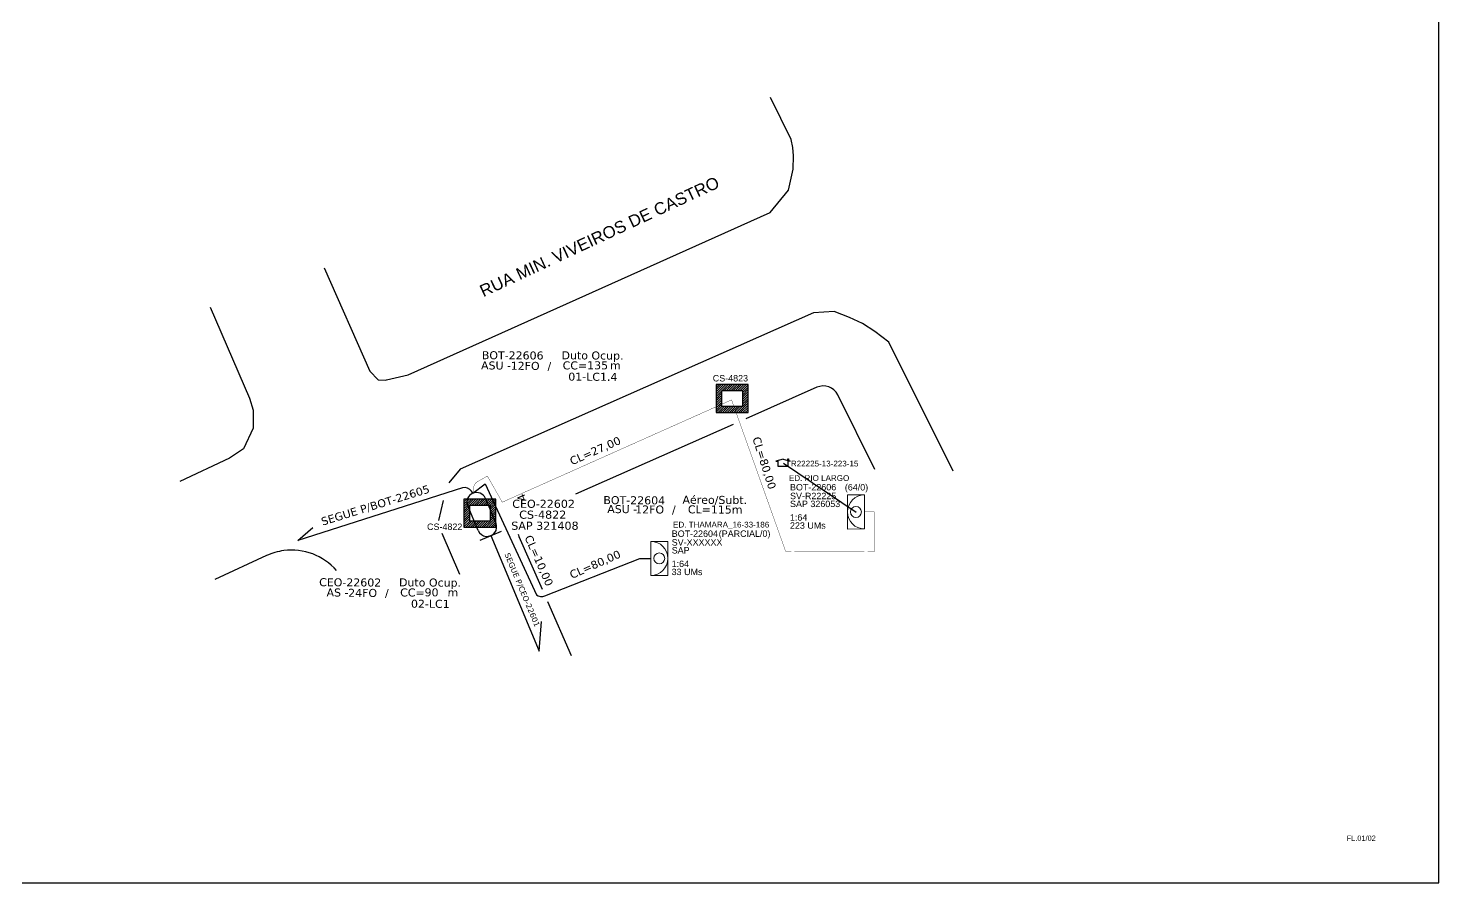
# Model space of a CAD drawing. Header units: metres. Extents: x -1286 to 459, y -500 to 94.
# Drawn here: x -935.3 to -445.1, y -499.8 to -202.8 of the extents above; entities that cross this region are included whole.
import ezdxf
from ezdxf.enums import TextEntityAlignment as Align

# ---------------------------------------------------------------- set-up
doc = ezdxf.new("R2010")
doc.units = ezdxf.units.M
for name, color, linetype in [('10.1-Caixas Subterrâneas', 5, 'Continuous'), ('20.4-CEOS', 1, 'Continuous'), ('20.5-CEO', 1, 'Continuous'), ('CAP a instalar', 1, 'FENCELINE1'), ('celulas gpon', 7, 'Continuous'), ('label_cabos', 7, 'Continuous'), ('Legenda', 1, 'Continuous'), ('QUADRA', 7, 'Continuous'), ('Segmento de Logradouro Texto', 238, 'Continuous'), ('surveys', 7, 'Continuous'), ('surveys legendas', 7, 'Continuous')]:
    doc.layers.add(name, color=color, linetype=linetype)
doc.layers.add("20.0-LEGENDA DOS CDO'S", color=1, linetype='Continuous', lineweight=0)
doc.layers.add('20.1-CDO_INTERIOR', color=1, linetype='Continuous', lineweight=0)
doc.layers.add('DROP DE CLIENTE', color=140, linetype='Continuous', plot=False)
doc.layers.add('EXTRA', color=50, linetype='Continuous', plot=False)
doc.styles.add('ARIAL', font='arial.ttf')
doc.styles.add('DIGICADE', font='arial.ttf')
doc.styles.add('siredit', font='verdana.ttf')
doc.linetypes.add('FENCELINE1', pattern='A,0.25,-0.1,[133,ltypeshp.shx,S=0.1,R=0,X=-0.1,Y=0],-0.1,1', length=1.45)

# ---------------------------------------------------------------- blocks, each defined once
blk = doc.blocks.new('*X17')
at = {"color": 0, "linetype": 'Continuous'}
for p, q in [((-1.25, 0.34099), (-0.49099, 1.1)), ((-1.25, 0.517767), (-0.667767, 1.1)), ((-1.25, 0.694544), (-0.844544, 1.1)), ((-1.25, 0.87132), (-1.02132, 1.1)), ((-1.25, 1.048097), (-1.198097, 1.1)), ((-1.25, 0.164214), (-0.8035, 0.610714)), ((-1.25, -0.012563), (-0.8035, 0.433937)), ((-1.25, -0.18934), (-0.8035, 0.25716)), ((-1.25, -0.366117), (-0.8035, 0.080383)), ((-0.789214, 0.625), (-0.314214, 1.1)), ((-0.612437, 0.625), (-0.137437, 1.1)), ((-0.43566, 0.625), (0.03934, 1.1)), ((-0.258883, 0.625), (0.216117, 1.1)), ((-0.082107, 0.625), (0.392893, 1.1)), ((0.09467, 0.625), (0.56967, 1.1)), ((0.271447, 0.625), (0.746447, 1.1)), ((0.448223, 0.625), (0.923223, 1.1)), ((0.625, 0.625), (1.1, 1.1)), ((0.801777, 0.625), (1.25, 1.073223)), ((0.8035, 0.449947), (1.25, 0.896447)), ((0.8035, 0.27317), (1.25, 0.71967)), ((0.8035, 0.096393), (1.25, 0.542893)), ((0.8035, -0.080383), (1.25, 0.366117)), ((0.8035, -0.25716), (1.25, 0.18934)), ((0.8035, -0.433937), (1.25, 0.012563)), ((-1.25, -0.542893), (-0.8035, -0.096393)), ((-1.25, -0.71967), (-0.8035, -0.27317)), ((-1.25, -0.896447), (-0.8035, -0.449947)), ((-1.25, -1.073223), (-0.801777, -0.625)), ((-1.1, -1.1), (-0.625, -0.625)), ((-0.923223, -1.1), (-0.448223, -0.625)), ((-0.746447, -1.1), (-0.271447, -0.625)), ((-0.56967, -1.1), (-0.09467, -0.625)), ((-0.392893, -1.1), (0.082107, -0.625)), ((-0.216117, -1.1), (0.258883, -0.625)), ((-0.03934, -1.1), (0.43566, -0.625)), ((0.137437, -1.1), (0.612437, -0.625)), ((0.314214, -1.1), (0.789214, -0.625)), ((0.49099, -1.1), (1.25, -0.34099)), ((0.667767, -1.1), (1.25, -0.517767)), ((0.8035, -0.610714), (1.25, -0.164214)), ((0.844544, -1.1), (1.25, -0.694544)), ((1.02132, -1.1), (1.25, -0.87132)), ((1.198097, -1.1), (1.25, -1.048097))]:
    blk.add_line(p, q, dxfattribs=at)
blk = doc.blocks.new('MANHOLE_MQ')
at = {"color": 0, "linetype": 'Continuous'}
for p, q in [((0.00000623, 0.00000569), (-0.00000627, 0.00000569)), ((-0.00000627, 0.00000569), (-0.00000627, -0.00000531)), ((0.00000623, -0.00000531), (0.00000623, 0.00000569)), ((-0.00000404, 0.00000331), (0.00000399, 0.00000331)), ((-0.00000404, -0.00000294), (-0.00000404, 0.00000331)), ((0.00000399, 0.00000331), (0.00000399, -0.00000294)), ((-0.00000627, -0.00000531), (0.00000623, -0.00000531)), ((0.00000399, -0.00000294), (-0.00000404, -0.00000294)), ((0.00000399, -0.00000294), (0.00000399, -0.00000294))]:
    blk.add_line(p, q, dxfattribs=at)
at = {"color": 0, "linetype": 'Continuous', "xscale": 5e-06, "yscale": 5e-06, "zscale": 1e-05}
blk.add_blockref('*X17', (-0.00000002, 0.00000019), dxfattribs=at)
blk = doc.blocks.new('CDOI_CT_DRT')
at = {"layer": '20.1-CDO_INTERIOR', "color": 8, "lineweight": 18}
blk.add_lwpolyline([(2.13, -2.13), (2.13, 2.12), (0, 2.12), (0, -2.13)], close=True, dxfattribs=at)
blk.add_circle((1.06, 0), 0.68, dxfattribs=at)
blk.add_arc((0, 0), 2.13, 269.9724, 89.9724, dxfattribs=at)
at = {"layer": "20.0-LEGENDA DOS CDO'S", "color": 8, "style": 'ARIAL'}
for tag, p in [('SURVEY', (2.61, 1.6)), ('CDO_N', (2.61, 2.69)), ('SAP', (2.61, 0.61)), ('1:XX', (2.6, -1.08)), ('UMS', (2.6, -2.09))]:
    blk.add_attdef(tag, p, '', height=0.8, rotation=359.9724, dxfattribs=at)
blk.add_attdef('FIBRAS_UTILIZADAS', text='', height=0.8, rotation=359.9724, dxfattribs=at).set_placement((10.32, 2.69), align=Align.CENTER)
blk = doc.blocks.new('LEGENDA DOS CABOS')
at = {"layer": 'EXTRA', "style": 'siredit'}
for tag, p in [('ID', (4.6, 0.97)), ('XX', (9.03, 0.97))]:
    blk.add_attdef(tag, text='', height=0.48, rotation=359.69, dxfattribs=at).set_placement(p, align=Align.MIDDLE_CENTER)
at = {"layer": 'Legenda', "color": 7, "style": 'siredit'}
for tag, p in [('TIPO_CABO', (1.31, 0)), ('CABO', (4.69, -0.05)), ('/', (6.81, -0.05)), ('METROS', (10.03, -0.05))]:
    blk.add_attdef(tag, text='', height=0.8, rotation=359.69, dxfattribs=at).set_placement(p, align=Align.MIDDLE_CENTER)
blk = doc.blocks.new('Inst CB DT OCUP CFOA-SM-AS-80-TS-24')
at = {"layer": 'label_cabos', "color": 0, "style": 'siredit'}
for tag, flags, p in [('ID_ATIVIDADE', 3, (1.31, 2.67)), ('FATOR', 1, (11.56, 2.55))]:
    blk.add_attdef(tag, text='', height=1, rotation=359.69, dxfattribs=dict(at, flags=flags)).set_placement(p, align=Align.MIDDLE_CENTER)
for tag, p in [('DESTINO_CABO', (3.13, 1.26)), ('TIPO_CABO', (13.11, 1.24)), ('TIPO_CABO', (1.76, 0)), ('CABO', (4.69, -0.05)), ('/', (7.71, -0.05)), ('LANCE', (10.91, 0)), ('UND', (15.96, 0)), ('FID', (13.15, -1.41))]:
    blk.add_attdef(tag, text='', height=1, rotation=359.69, dxfattribs=at).set_placement(p, align=Align.MIDDLE_CENTER)
blk.add_attdef('QTDE', (12.43, -0.47), '', height=1, rotation=359.69, dxfattribs=at)
blk = doc.blocks.new('Inst CB DT OCUP CFOA-SM-ASU-120-S-12')
at = {"layer": 'label_cabos', "color": 0, "style": 'siredit'}
for tag, flags, p in [('ID_ATIVIDADE', 3, (1.31, 2.67)), ('FATOR', 1, (11.56, 2.55))]:
    blk.add_attdef(tag, text='', height=1, rotation=359.69, dxfattribs=dict(at, flags=flags)).set_placement(p, align=Align.MIDDLE_CENTER)
for tag, p in [('DESTINO_CABO', (3.13, 1.26)), ('TIPO_CABO', (13.11, 1.24)), ('TIPO_CABO', (1.26, 0)), ('CABO', (4.69, -0.05)), ('/', (7.71, -0.05)), ('LANCE', (10.91, 0)), ('UND', (15.96, 0)), ('FID', (13.15, -1.41))]:
    blk.add_attdef(tag, text='', height=1, rotation=359.69, dxfattribs=at).set_placement(p, align=Align.MIDDLE_CENTER)
blk.add_attdef('QTDE', (12.43, -0.47), '', height=1, rotation=359.69, dxfattribs=at)

msp = doc.modelspace()

# ---------------------------------------------------------------- linework, layer by layer
msp.add_lwpolyline([(-1286.07, -499.81), (-445.07, -499.81), (-445.07, 94.19), (-1286.07, 94.19)], close=True)
at = {"color": 7}
msp.add_lwpolyline([(-774.54, -379.16), (-757.74, -419.32), (-756.9, -408.97)], dxfattribs=at)
at = {"layer": '20.1-CDO_INTERIOR', "color": 1, "lineweight": 18}
msp.add_lwpolyline([(-650.6, -376.85), (-650.6, -365.03), (-644.69, -365.02), (-644.69, -376.84)], close=True, dxfattribs=at)
msp.add_circle((-647.65, -370.94), 1.89, dxfattribs=at)
msp.add_arc((-644.69, -370.93), 5.91, 90.0276, 270.0276, dxfattribs=at)
at = {"layer": '20.5-CEO', "color": 5}
for p, q in [((-776.45, -366.21), (-772.78, -374.79)), ((-778.9, -377.4), (-782.57, -368.82))]:
    msp.add_line(p, q, dxfattribs=at)
msp.add_lwpolyline([(-778.23, -380.73), (-770.85, -377.58)], dxfattribs=at)
for centre, start, end in [((-779.51, -367.51), 23.1384, 203.1384), ((-775.84, -376.1), 203.1384, 23.1384)]:
    msp.add_arc(centre, 3.33, start, end, dxfattribs=at)
at = {"layer": 'CAP a instalar', "ltscale": 10, "const_width": 0.111}
msp.add_lwpolyline([(-780.82, -364.45), (-780.49, -362.35, -0.251985), (-778.89, -360.25), (-775.76, -358.43), (-770.57, -367.53), (-690.87, -331.97), (-672.08, -384.6), (-641.32, -384.74), (-641.32, -370.93), (-644.69, -370.93)], format="xyb", dxfattribs=at)
at = {"layer": 'CAP a instalar', "color": 7, "linetype": 'FENCELINE1', "ltscale": 7}
msp.add_lwpolyline([(-780.82, -364.45), (-781.26, -363.75, 0.331838), (-784.37, -362.55), (-841.64, -380.9), (-836.39, -376.28)], format="xyb", dxfattribs=at)
at = {"layer": 'CAP a instalar', "color": 8, "ltscale": 8}
msp.add_lwpolyline([(-780.82, -364.45), (-776.47, -361.11), (-758.72, -399.73, 0.266222), (-755.76, -400.11), (-722.7, -387.06), (-718.92, -387.06)], format="xyb", dxfattribs=at)
at = {"layer": 'DROP DE CLIENTE'}
msp.add_lwpolyline([(-672.78, -354), (-647.54, -370.99)], dxfattribs=at)
at = {"layer": 'QUADRA', "color": 4}
for points in [[(-677.42, -266.87), (-671.08, -259.12), (-669.44, -251.8), (-669.34, -247.17), (-669.57, -244.24), (-670.19, -241.52), (-677.29, -226.91)], [(-832.48, -286.13), (-816.61, -321.95), (-813.75, -324.97), (-810.99, -325.07), (-810.83, -325), (-803.31, -323.3), (-677.42, -266.87)], [(-872.06, -299.72), (-858.38, -331.34), (-857.1, -335.58), (-857.1, -338.57), (-857.2, -341.56), (-857.2, -341.75), (-860.52, -348.98), (-865.35, -352.2), (-882.69, -360.32)], [(-662.41, -301.78), (-785.18, -356.04), (-789.12, -360.76)], [(-613.81, -356.78), (-636.2, -311.87), (-641.03, -308.16), (-645.33, -305.4), (-649.83, -303.36), (-655.25, -301.23), (-662.41, -301.78)], [(-690.36, -340.5), (-745.16, -364.71)], [(-791.08, -366.89), (-792.7, -373.87)], [(-791.62, -378.35), (-785.38, -392.58)], [(-754.82, -402.07), (-746.64, -420.78)]]:
    msp.add_lwpolyline(points, dxfattribs=at)
for points in [[(-641.06, -356.16), (-653.99, -330.22, 0.400737), (-661.22, -327.61), (-685.87, -338.51)], [(-765.1, -378.6, 0.041019), (-764.81, -379.46), (-756.73, -397.73)], [(-846.48, -384.37, 0.075749), (-852.52, -386.1), (-870.51, -394.37)], [(-828.16, -391.26, 0.249224), (-846.48, -384.37)]]:
    msp.add_lwpolyline(points, format="xyb", dxfattribs=at)
at = {"layer": 'surveys'}
for p, q in [((-672.99, -352.57), (-675.5, -353.31)), ((-672.99, -352.57), (-670.47, -353.31)), ((-671.3, -352.46), (-671.04, -352.46)), ((-671.3, -353.06), (-671.3, -352.46)), ((-671.04, -352.46), (-671.04, -353.13)), ((-675.5, -353.31), (-674.71, -353.31)), ((-674.71, -355.11), (-674.71, -353.31)), ((-671.26, -355.11), (-674.71, -355.11)), ((-670.47, -353.31), (-671.26, -353.31)), ((-671.26, -353.31), (-671.26, -355.11))]:
    msp.add_line(p, q, dxfattribs=at)

# ---------------------------------------------------------------- block references
at = {"layer": '10.1-Caixas Subterrâneas', "color": 30, "xscale": 889237.017464049, "yscale": 889237.017464049, "zscale": 889237.017464049, "rotation": 180.0000000000628}
for p in [(-690.7, -331.34), (-778.35, -371.16)]:
    msp.add_blockref('MANHOLE_MQ', p, dxfattribs=at)
at = {"layer": '20.1-CDO_INTERIOR', "xscale": 2.78071177403861, "yscale": 2.78071177403861, "zscale": 2.78071177403861}
msp.add_blockref('CDOI_CT_DRT', (-718.93, -387.06), dxfattribs=at).add_auto_attribs({'CDO_N': 'BOT-22604', 'FIBRAS_UTILIZADAS': '         (PARCIAL/0)', 'SURVEY': 'SV-XXXXXX', 'SAP': 'SAP', '1:XX': '1:64', 'UMS': '33 UMs'})
at = {"layer": 'label_cabos', "color": 0, "lineweight": 0}
ref = msp.add_blockref('Inst CB DT OCUP CFOA-SM-ASU-120-S-12', (-775.64, -320.01), dxfattribs=dict(at, xscale=2.78071177403861, yscale=2.78071177403861, zscale=2.78071177403861))
ref.add_attrib('DESTINO_CABO', 'BOT-22606', dxfattribs={"color": 0, "height": 2.781, "rotation": 359.69, "style": 'siredit'}).set_placement((-766.94, -316.5), align=Align.MIDDLE_CENTER)
ref.add_attrib('CABO', '12FO', dxfattribs={"color": 0, "height": 2.781, "rotation": 359.69, "style": 'siredit'}).set_placement((-762.61, -320.15), align=Align.MIDDLE_CENTER)
ref.add_attrib('TIPO_CABO', 'Duto Ocup.', dxfattribs={"color": 0, "height": 2.781, "rotation": 359.69, "style": 'siredit'}).set_placement((-739.19, -316.54), align=Align.MIDDLE_CENTER)
ref.add_attrib('/', '/', dxfattribs={"color": 0, "height": 2.78, "rotation": 359.69, "style": 'siredit'}).set_placement((-754.19, -320.15), align=Align.MIDDLE_CENTER)
ref.add_attrib('TIPO_CABO', 'ASU - ', dxfattribs={"color": 0, "height": 2.781, "rotation": 359.69, "style": 'siredit'}).set_placement((-772.13, -320.02), align=Align.MIDDLE_CENTER)
ref.add_attrib('FID', '01-LC1.4', dxfattribs={"color": 0, "height": 2.781, "rotation": 359.69, "style": 'siredit'}).set_placement((-739.08, -323.94), align=Align.MIDDLE_CENTER)
ref.add_attrib('LANCE', 'CC=', dxfattribs={"color": 0, "height": 2.781, "rotation": 359.69, "style": 'siredit'}).set_placement((-745.31, -320), align=Align.MIDDLE_CENTER)
ref.add_attrib('QTDE', '135', (-741.08, -321.33), dxfattribs={"color": 0, "height": 2.781, "rotation": 359.69, "style": 'siredit'})
ref.add_attrib('UND', 'm', dxfattribs={"color": 0, "height": 2.78, "rotation": 359.69, "style": 'siredit'}).set_placement((-731.25, -320), align=Align.MIDDLE_CENTER)
ref = msp.add_blockref('LEGENDA DOS CABOS', (-736.49, -371.39), dxfattribs=dict(at, xscale=2.78071177403861, yscale=2.78071177403861, zscale=2.78071177403861))
ref.add_attrib('ID', 'BOT-22604', dxfattribs={"color": 0, "height": 2.781, "rotation": 359.69, "style": 'siredit'}).set_placement((-724.7, -366.86), align=Align.MIDDLE_CENTER)
ref.add_attrib('CABO', '12FO', dxfattribs={"color": 0, "height": 2.781, "rotation": 359.69, "style": 'siredit'}).set_placement((-719.35, -370.07), align=Align.MIDDLE_CENTER)
ref.add_attrib('METROS', 'CL=115m', dxfattribs={"color": 0, "height": 2.781, "rotation": 359.69, "style": 'siredit'}).set_placement((-696.56, -370.07), align=Align.MIDDLE_CENTER)
ref.add_attrib('XX', 'Aéreo/Subt.', dxfattribs={"color": 0, "height": 2.7807, "rotation": 359.69, "style": 'siredit'}).set_placement((-696.71, -366.73), align=Align.MIDDLE_CENTER)
ref.add_attrib('/', '/', dxfattribs={"color": 0, "height": 2.78, "rotation": 359.69, "style": 'siredit'}).set_placement((-710.93, -370.07), align=Align.MIDDLE_CENTER)
ref.add_attrib('TIPO_CABO', 'ASU -', dxfattribs={"color": 0, "height": 2.781, "rotation": 359.69, "style": 'siredit'}).set_placement((-728.87, -369.94), align=Align.MIDDLE_CENTER)
ref = msp.add_blockref('Inst CB DT OCUP CFOA-SM-AS-80-TS-24', (-832.13, -398.91), dxfattribs=dict(at, xscale=2.78071177403861, yscale=2.78071177403861, zscale=2.78071177403861))
ref.add_attrib('DESTINO_CABO', 'CEO-22602', dxfattribs={"color": 0, "height": 2.781, "rotation": 359.69, "style": 'siredit'}).set_placement((-823.42, -395.4), align=Align.MIDDLE_CENTER)
ref.add_attrib('CABO', '24FO', dxfattribs={"color": 0, "height": 2.781, "rotation": 359.69, "style": 'siredit'}).set_placement((-819.1, -399.05), align=Align.MIDDLE_CENTER)
ref.add_attrib('TIPO_CABO', 'Duto Ocup.', dxfattribs={"color": 0, "height": 2.781, "rotation": 359.69, "style": 'siredit'}).set_placement((-795.68, -395.45), align=Align.MIDDLE_CENTER)
ref.add_attrib('/', '/', dxfattribs={"color": 0, "height": 2.78, "rotation": 359.69, "style": 'siredit'}).set_placement((-810.68, -399.05), align=Align.MIDDLE_CENTER)
ref.add_attrib('TIPO_CABO', 'AS - ', dxfattribs={"color": 0, "height": 2.781, "rotation": 359.69, "style": 'siredit'}).set_placement((-827.23, -398.92), align=Align.MIDDLE_CENTER)
ref.add_attrib('FID', '02-LC1', dxfattribs={"color": 0, "height": 2.781, "rotation": 359.69, "style": 'siredit'}).set_placement((-795.57, -402.84), align=Align.MIDDLE_CENTER)
ref.add_attrib('LANCE', 'CC=', dxfattribs={"color": 0, "height": 2.781, "rotation": 359.69, "style": 'siredit'}).set_placement((-801.8, -398.91), align=Align.MIDDLE_CENTER)
ref.add_attrib('QTDE', '90', (-797.57, -400.23), dxfattribs={"color": 0, "height": 2.781, "rotation": 359.69, "style": 'siredit'})
ref.add_attrib('UND', 'm', dxfattribs={"color": 0, "height": 2.78, "rotation": 359.69, "style": 'siredit'}).set_placement((-787.74, -398.91), align=Align.MIDDLE_CENTER)

# ---------------------------------------------------------------- texts
at = {"color": 3, "style": 'ARIAL'}
for s, p in [('ED. RIO LARGO', (-670.94, -360.15)), ('ED. THAMARA_16-33-186', (-711.2, -376.33))]:
    msp.add_text(s, height=2.0021, rotation=0.0099, dxfattribs=at).set_placement(p)
at = {"style": 'ARIAL'}
msp.add_text('FL.01/02', height=1.84, dxfattribs=at).set_placement((-472.03, -484.31), align=Align.MIDDLE_CENTER)
at = {"layer": '10.1-Caixas Subterrâneas', "color": 30, "style": 'ARIAL'}
for s, p in [('CS-4823', (-697.41, -325.57)), ('CS-4822', (-796.71, -377.18))]:
    msp.add_text(s, height=2.225, dxfattribs=at).set_placement(p)
at = {"layer": "20.0-LEGENDA DOS CDO'S", "color": 1, "style": 'ARIAL'}
for s, rotation, p in [('BOT-22606', 0.118, (-670.56, -363.45)), ('SAP 326053', 359.9724, (-670.56, -369.23)), ('SV-R22225', 359.9724, (-670.55, -366.48)), ('1:64', 359.9724, (-670.58, -373.93)), ('223 UMs', 359.9724, (-670.58, -376.75))]:
    msp.add_text(s, height=2.225, rotation=rotation, dxfattribs=at).set_placement(p)
msp.add_text('(64/0)', height=2.225, rotation=359.9724, dxfattribs=at).set_placement((-647.45, -363.46), align=Align.CENTER)
at = {"layer": '20.4-CEOS', "color": 7, "style": 'siredit'}
msp.add_text('CEO-22602', height=2.808, dxfattribs=at).set_placement((-756.2, -366.68), align=Align.TOP_CENTER)
msp.add_text('4', height=2.81, rotation=113.1384, dxfattribs=at).set_placement((-765.17, -366.49), align=Align.TOP_CENTER)
msp.add_text('SEGUE P/CEO-22601', height=1.9465, rotation=292.6928, dxfattribs=at).set_placement((-763.62, -397.99), align=Align.MIDDLE_CENTER)
at = {"layer": '20.5-CEO', "color": 7, "style": 'siredit'}
for s, p in [('CS-4822', (-756.5, -370.46)), ('SAP 321408', (-755.74, -374.3))]:
    msp.add_text(s, height=2.819, dxfattribs=at).set_placement(p, align=Align.TOP_CENTER)
at = {"layer": 'celulas gpon', "style": 'siredit'}
for s, rotation, p in [('CL=27,00', 23.8393, (-746.34, -354.73)), ('CL=80,00', 287.5872, (-683.65, -345.31)), ('CL=10,00', 293.8393, (-762.89, -379.74)), ('CL=80,00', 23.8393, (-746.39, -394.23))]:
    msp.add_text(s, height=2.781, rotation=rotation, dxfattribs=at).set_placement(p)
msp.add_text('SEGUE P/BOT-22605', height=2.7807, rotation=17.1889, dxfattribs=at).set_placement((-814.68, -368.57), align=Align.MIDDLE_CENTER)
at = {"layer": 'Segmento de Logradouro Texto', "color": 5, "linetype": 'Continuous', "style": 'DIGICADE'}
msp.add_text('RUA MIN. VIVEIROS DE CASTRO ', height=4.1711, rotation=24.9421, dxfattribs=at).set_placement((-777.16, -296.3))
at = {"layer": 'surveys legendas', "color": 0, "style": 'ARIAL'}
msp.add_text('R22225-13-223-15', height=2, dxfattribs=at).set_placement((-670.25, -355.11))

doc.saveas('drawing.dxf')
